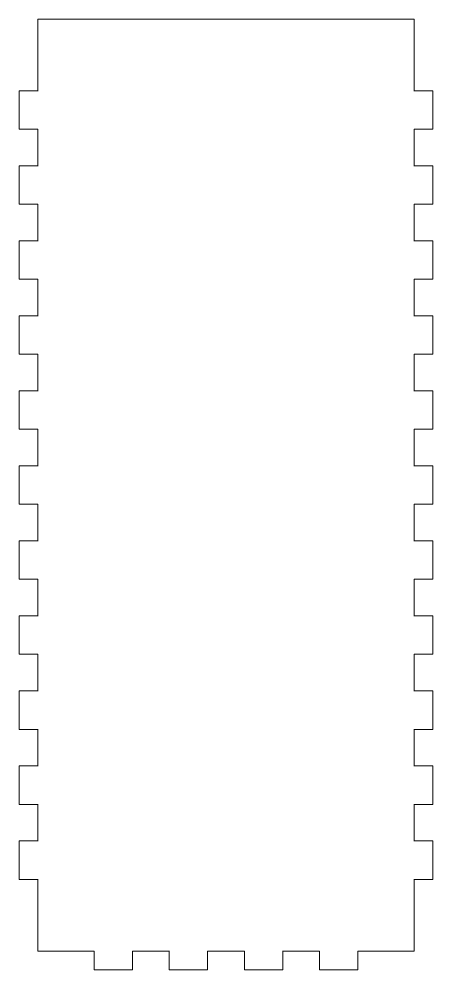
# Model space of a CAD drawing. Header units: millimetres. Extents: x 10 to 359, y 10 to 327.
# Drawn here: x 145.3 to 211.4, y 21.6 to 173.8 of the extents above; entities that cross this region are included whole.
import ezdxf

# ---------------------------------------------------------------- set-up
doc = ezdxf.new("R2010")
doc.units = ezdxf.units.MM
doc.header["$MEASUREMENT"] = 0
doc.layers.add('Layer 1', color=7, linetype='Continuous', lineweight=0)

msp = doc.modelspace()

# ---------------------------------------------------------------- linework, layer by layer
at = {"layer": 'Layer 1', "color": 18, "lineweight": 15, "true_color": 0x000000}
msp.add_open_spline([(148.35, 24.64), (148.35, 24.64), (157.28, 24.64), (157.28, 24.64), (157.35, 24.64), (157.28, 24.71), (157.28, 24.64), (157.28, 24.64), (157.28, 21.71), (157.28, 21.71), (157.28, 21.67), (157.31, 21.64), (157.35, 21.64), (157.35, 21.64), (163.35, 21.64), (163.35, 21.64), (163.39, 21.64), (163.42, 21.67), (163.42, 21.71), (163.42, 21.71), (163.42, 24.64), (163.42, 24.64), (163.42, 24.71), (163.35, 24.64), (163.42, 24.64), (163.42, 24.64), (169.28, 24.64), (169.28, 24.64), (169.35, 24.64), (169.28, 24.71), (169.28, 24.64), (169.28, 24.64), (169.28, 21.71), (169.28, 21.71), (169.28, 21.67), (169.31, 21.64), (169.35, 21.64), (169.35, 21.64), (175.35, 21.64), (175.35, 21.64), (175.39, 21.64), (175.42, 21.67), (175.42, 21.71), (175.42, 21.71), (175.42, 24.64), (175.42, 24.64), (175.42, 24.71), (175.35, 24.64), (175.42, 24.64), (175.42, 24.64), (181.28, 24.64), (181.28, 24.64), (181.35, 24.64), (181.28, 24.71), (181.28, 24.64), (181.28, 24.64), (181.28, 21.71), (181.28, 21.71), (181.28, 21.67), (181.31, 21.64), (181.35, 21.64), (181.35, 21.64), (187.35, 21.64), (187.35, 21.64), (187.39, 21.64), (187.42, 21.67), (187.42, 21.71), (187.42, 21.71), (187.42, 24.64), (187.42, 24.64), (187.42, 24.71), (187.35, 24.64), (187.42, 24.64), (187.42, 24.64), (193.28, 24.64), (193.28, 24.64), (193.35, 24.64), (193.28, 24.71), (193.28, 24.64), (193.28, 24.64), (193.28, 21.71), (193.28, 21.71), (193.28, 21.67), (193.31, 21.64), (193.35, 21.64), (193.35, 21.64), (199.35, 21.64), (199.35, 21.64), (199.39, 21.64), (199.42, 21.67), (199.42, 21.71), (199.42, 21.71), (199.42, 24.64), (199.42, 24.64), (199.42, 24.71), (199.35, 24.64), (199.42, 24.64), (199.42, 24.64), (208.35, 24.64), (208.35, 24.64), (208.39, 24.64), (208.42, 24.67), (208.42, 24.71), (208.42, 24.71), (208.42, 36.14), (208.42, 36.14), (208.42, 36.21), (208.35, 36.14), (208.42, 36.14), (208.42, 36.14), (211.35, 36.14), (211.35, 36.14), (211.39, 36.14), (211.42, 36.17), (211.42, 36.21), (211.42, 36.21), (211.42, 42.21), (211.42, 42.21), (211.42, 42.25), (211.39, 42.28), (211.35, 42.28), (211.35, 42.28), (208.42, 42.28), (208.42, 42.28), (208.35, 42.28), (208.42, 42.21), (208.42, 42.28), (208.42, 42.28), (208.42, 48.14), (208.42, 48.14), (208.42, 48.21), (208.35, 48.14), (208.42, 48.14), (208.42, 48.14), (211.35, 48.14), (211.35, 48.14), (211.39, 48.14), (211.42, 48.17), (211.42, 48.21), (211.42, 48.21), (211.42, 54.21), (211.42, 54.21), (211.42, 54.25), (211.39, 54.28), (211.35, 54.28), (211.35, 54.28), (208.42, 54.28), (208.42, 54.28), (208.35, 54.28), (208.42, 54.21), (208.42, 54.28), (208.42, 54.28), (208.42, 60.14), (208.42, 60.14), (208.42, 60.21), (208.35, 60.14), (208.42, 60.14), (208.42, 60.14), (211.35, 60.14), (211.35, 60.14), (211.39, 60.14), (211.42, 60.17), (211.42, 60.21), (211.42, 60.21), (211.42, 66.21), (211.42, 66.21), (211.42, 66.25), (211.39, 66.28), (211.35, 66.28), (211.35, 66.28), (208.42, 66.28), (208.42, 66.28), (208.35, 66.28), (208.42, 66.21), (208.42, 66.28), (208.42, 66.28), (208.42, 72.14), (208.42, 72.14), (208.42, 72.21), (208.35, 72.14), (208.42, 72.14), (208.42, 72.14), (211.35, 72.14), (211.35, 72.14), (211.39, 72.14), (211.42, 72.17), (211.42, 72.21), (211.42, 72.21), (211.42, 78.21), (211.42, 78.21), (211.42, 78.25), (211.39, 78.28), (211.35, 78.28), (211.35, 78.28), (208.42, 78.28), (208.42, 78.28), (208.35, 78.28), (208.42, 78.21), (208.42, 78.28), (208.42, 78.28), (208.42, 84.14), (208.42, 84.14), (208.42, 84.21), (208.35, 84.14), (208.42, 84.14), (208.42, 84.14), (211.35, 84.14), (211.35, 84.14), (211.39, 84.14), (211.42, 84.17), (211.42, 84.21), (211.42, 84.21), (211.42, 90.21), (211.42, 90.21), (211.42, 90.25), (211.39, 90.28), (211.35, 90.28), (211.35, 90.28), (208.42, 90.28), (208.42, 90.28), (208.35, 90.28), (208.42, 90.21), (208.42, 90.28), (208.42, 90.28), (208.42, 96.14), (208.42, 96.14), (208.42, 96.21), (208.35, 96.14), (208.42, 96.14), (208.42, 96.14), (211.35, 96.14), (211.35, 96.14), (211.39, 96.14), (211.42, 96.17), (211.42, 96.21), (211.42, 96.21), (211.42, 102.21), (211.42, 102.21), (211.42, 102.25), (211.39, 102.28), (211.35, 102.28), (211.35, 102.28), (208.42, 102.28), (208.42, 102.28), (208.35, 102.28), (208.42, 102.21), (208.42, 102.28), (208.42, 102.28), (208.42, 108.14), (208.42, 108.14), (208.42, 108.21), (208.35, 108.14), (208.42, 108.14), (208.42, 108.14), (211.35, 108.14), (211.35, 108.14), (211.39, 108.14), (211.42, 108.17), (211.42, 108.21), (211.42, 108.21), (211.42, 114.21), (211.42, 114.21), (211.42, 114.25), (211.39, 114.28), (211.35, 114.28), (211.35, 114.28), (208.42, 114.28), (208.42, 114.28), (208.35, 114.28), (208.42, 114.21), (208.42, 114.28), (208.42, 114.28), (208.42, 120.14), (208.42, 120.14), (208.42, 120.21), (208.35, 120.14), (208.42, 120.14), (208.42, 120.14), (211.35, 120.14), (211.35, 120.14), (211.39, 120.14), (211.42, 120.17), (211.42, 120.21), (211.42, 120.21), (211.42, 126.21), (211.42, 126.21), (211.42, 126.25), (211.39, 126.28), (211.35, 126.28), (211.35, 126.28), (208.42, 126.28), (208.42, 126.28), (208.35, 126.28), (208.42, 126.21), (208.42, 126.28), (208.42, 126.28), (208.42, 132.14), (208.42, 132.14), (208.42, 132.21), (208.35, 132.14), (208.42, 132.14), (208.42, 132.14), (211.35, 132.14), (211.35, 132.14), (211.39, 132.14), (211.42, 132.17), (211.42, 132.21), (211.42, 132.21), (211.42, 138.21), (211.42, 138.21), (211.42, 138.25), (211.39, 138.28), (211.35, 138.28), (211.35, 138.28), (208.42, 138.28), (208.42, 138.28), (208.35, 138.28), (208.42, 138.21), (208.42, 138.28), (208.42, 138.28), (208.42, 144.14), (208.42, 144.14), (208.42, 144.21), (208.35, 144.14), (208.42, 144.14), (208.42, 144.14), (211.35, 144.14), (211.35, 144.14), (211.39, 144.14), (211.42, 144.17), (211.42, 144.21), (211.42, 144.21), (211.42, 150.21), (211.42, 150.21), (211.42, 150.25), (211.39, 150.28), (211.35, 150.28), (211.35, 150.28), (208.42, 150.28), (208.42, 150.28), (208.35, 150.28), (208.42, 150.21), (208.42, 150.28), (208.42, 150.28), (208.42, 156.14), (208.42, 156.14), (208.42, 156.21), (208.35, 156.14), (208.42, 156.14), (208.42, 156.14), (211.35, 156.14), (211.35, 156.14), (211.39, 156.14), (211.42, 156.17), (211.42, 156.21), (211.42, 156.21), (211.42, 162.21), (211.42, 162.21), (211.42, 162.25), (211.39, 162.28), (211.35, 162.28), (211.35, 162.28), (208.42, 162.28), (208.42, 162.28), (208.35, 162.28), (208.42, 162.21), (208.42, 162.28), (208.42, 162.28), (208.42, 173.71), (208.42, 173.71), (208.42, 173.75), (208.39, 173.78), (208.35, 173.78), (208.35, 173.78), (148.35, 173.78), (148.35, 173.78), (148.31, 173.78), (148.28, 173.75), (148.28, 173.71), (148.28, 173.71), (148.28, 162.28), (148.28, 162.28), (148.28, 162.21), (148.35, 162.28), (148.28, 162.28), (148.28, 162.28), (145.35, 162.28), (145.35, 162.28), (145.31, 162.28), (145.28, 162.25), (145.28, 162.21), (145.28, 162.21), (145.28, 156.21), (145.28, 156.21), (145.28, 156.17), (145.31, 156.14), (145.35, 156.14), (145.35, 156.14), (148.28, 156.14), (148.28, 156.14), (148.35, 156.14), (148.28, 156.21), (148.28, 156.14), (148.28, 156.14), (148.28, 150.28), (148.28, 150.28), (148.28, 150.21), (148.35, 150.28), (148.28, 150.28), (148.28, 150.28), (145.35, 150.28), (145.35, 150.28), (145.31, 150.28), (145.28, 150.25), (145.28, 150.21), (145.28, 150.21), (145.28, 144.21), (145.28, 144.21), (145.28, 144.17), (145.31, 144.14), (145.35, 144.14), (145.35, 144.14), (148.28, 144.14), (148.28, 144.14), (148.35, 144.14), (148.28, 144.21), (148.28, 144.14), (148.28, 144.14), (148.28, 138.28), (148.28, 138.28), (148.28, 138.21), (148.35, 138.28), (148.28, 138.28), (148.28, 138.28), (145.35, 138.28), (145.35, 138.28), (145.31, 138.28), (145.28, 138.25), (145.28, 138.21), (145.28, 138.21), (145.28, 132.21), (145.28, 132.21), (145.28, 132.17), (145.31, 132.14), (145.35, 132.14), (145.35, 132.14), (148.28, 132.14), (148.28, 132.14), (148.35, 132.14), (148.28, 132.21), (148.28, 132.14), (148.28, 132.14), (148.28, 126.28), (148.28, 126.28), (148.28, 126.21), (148.35, 126.28), (148.28, 126.28), (148.28, 126.28), (145.35, 126.28), (145.35, 126.28), (145.31, 126.28), (145.28, 126.25), (145.28, 126.21), (145.28, 126.21), (145.28, 120.21), (145.28, 120.21), (145.28, 120.17), (145.31, 120.14), (145.35, 120.14), (145.35, 120.14), (148.28, 120.14), (148.28, 120.14), (148.35, 120.14), (148.28, 120.21), (148.28, 120.14), (148.28, 120.14), (148.28, 114.28), (148.28, 114.28), (148.28, 114.21), (148.35, 114.28), (148.28, 114.28), (148.28, 114.28), (145.35, 114.28), (145.35, 114.28), (145.31, 114.28), (145.28, 114.25), (145.28, 114.21), (145.28, 114.21), (145.28, 108.21), (145.28, 108.21), (145.28, 108.17), (145.31, 108.14), (145.35, 108.14), (145.35, 108.14), (148.28, 108.14), (148.28, 108.14), (148.35, 108.14), (148.28, 108.21), (148.28, 108.14), (148.28, 108.14), (148.28, 102.28), (148.28, 102.28), (148.28, 102.21), (148.35, 102.28), (148.28, 102.28), (148.28, 102.28), (145.35, 102.28), (145.35, 102.28), (145.31, 102.28), (145.28, 102.25), (145.28, 102.21), (145.28, 102.21), (145.28, 96.21), (145.28, 96.21), (145.28, 96.17), (145.31, 96.14), (145.35, 96.14), (145.35, 96.14), (148.28, 96.14), (148.28, 96.14), (148.35, 96.14), (148.28, 96.21), (148.28, 96.14), (148.28, 96.14), (148.28, 90.28), (148.28, 90.28), (148.28, 90.21), (148.35, 90.28), (148.28, 90.28), (148.28, 90.28), (145.35, 90.28), (145.35, 90.28), (145.31, 90.28), (145.28, 90.25), (145.28, 90.21), (145.28, 90.21), (145.28, 84.21), (145.28, 84.21), (145.28, 84.17), (145.31, 84.14), (145.35, 84.14), (145.35, 84.14), (148.28, 84.14), (148.28, 84.14), (148.35, 84.14), (148.28, 84.21), (148.28, 84.14), (148.28, 84.14), (148.28, 78.28), (148.28, 78.28), (148.28, 78.21), (148.35, 78.28), (148.28, 78.28), (148.28, 78.28), (145.35, 78.28), (145.35, 78.28), (145.31, 78.28), (145.28, 78.25), (145.28, 78.21), (145.28, 78.21), (145.28, 72.21), (145.28, 72.21), (145.28, 72.17), (145.31, 72.14), (145.35, 72.14), (145.35, 72.14), (148.28, 72.14), (148.28, 72.14), (148.35, 72.14), (148.28, 72.21), (148.28, 72.14), (148.28, 72.14), (148.28, 66.28), (148.28, 66.28), (148.28, 66.21), (148.35, 66.28), (148.28, 66.28), (148.28, 66.28), (145.35, 66.28), (145.35, 66.28), (145.31, 66.28), (145.28, 66.25), (145.28, 66.21), (145.28, 66.21), (145.28, 60.21), (145.28, 60.21), (145.28, 60.17), (145.31, 60.14), (145.35, 60.14), (145.35, 60.14), (148.28, 60.14), (148.28, 60.14), (148.35, 60.14), (148.28, 60.21), (148.28, 60.14), (148.28, 60.14), (148.28, 54.28), (148.28, 54.28), (148.28, 54.21), (148.35, 54.28), (148.28, 54.28), (148.28, 54.28), (145.35, 54.28), (145.35, 54.28), (145.31, 54.28), (145.28, 54.25), (145.28, 54.21), (145.28, 54.21), (145.28, 48.21), (145.28, 48.21), (145.28, 48.17), (145.31, 48.14), (145.35, 48.14), (145.35, 48.14), (148.28, 48.14), (148.28, 48.14), (148.35, 48.14), (148.28, 48.21), (148.28, 48.14), (148.28, 48.14), (148.28, 42.28), (148.28, 42.28), (148.28, 42.21), (148.35, 42.28), (148.28, 42.28), (148.28, 42.28), (145.35, 42.28), (145.35, 42.28), (145.31, 42.28), (145.28, 42.25), (145.28, 42.21), (145.28, 42.21), (145.28, 36.21), (145.28, 36.21), (145.28, 36.17), (145.31, 36.14), (145.35, 36.14), (145.35, 36.14), (148.28, 36.14), (148.28, 36.14), (148.35, 36.14), (148.28, 36.21), (148.28, 36.14), (148.28, 36.14), (148.28, 24.71), (148.28, 24.71), (148.28, 24.67), (148.31, 24.64), (148.35, 24.64)], degree=3, knots=[0, 0, 0, 0, 1, 1, 1, 2, 2, 2, 3, 3, 3, 4, 4, 4, 5, 5, 5, 6, 6, 6, 7, 7, 7, 8, 8, 8, 9, 9, 9, 10, 10, 10, 11, 11, 11, 12, 12, 12, 13, 13, 13, 14, 14, 14, 15, 15, 15, 16, 16, 16, 17, 17, 17, 18, 18, 18, 19, 19, 19, 20, 20, 20, 21, 21, 21, 22, 22, 22, 23, 23, 23, 24, 24, 24, 25, 25, 25, 26, 26, 26, 27, 27, 27, 28, 28, 28, 29, 29, 29, 30, 30, 30, 31, 31, 31, 32, 32, 32, 33, 33, 33, 34, 34, 34, 35, 35, 35, 36, 36, 36, 37, 37, 37, 38, 38, 38, 39, 39, 39, 40, 40, 40, 41, 41, 41, 42, 42, 42, 43, 43, 43, 44, 44, 44, 45, 45, 45, 46, 46, 46, 47, 47, 47, 48, 48, 48, 49, 49, 49, 50, 50, 50, 51, 51, 51, 52, 52, 52, 53, 53, 53, 54, 54, 54, 55, 55, 55, 56, 56, 56, 57, 57, 57, 58, 58, 58, 59, 59, 59, 60, 60, 60, 61, 61, 61, 62, 62, 62, 63, 63, 63, 64, 64, 64, 65, 65, 65, 66, 66, 66, 67, 67, 67, 68, 68, 68, 69, 69, 69, 70, 70, 70, 71, 71, 71, 72, 72, 72, 73, 73, 73, 74, 74, 74, 75, 75, 75, 76, 76, 76, 77, 77, 77, 78, 78, 78, 79, 79, 79, 80, 80, 80, 81, 81, 81, 82, 82, 82, 83, 83, 83, 84, 84, 84, 85, 85, 85, 86, 86, 86, 87, 87, 87, 88, 88, 88, 89, 89, 89, 90, 90, 90, 91, 91, 91, 92, 92, 92, 93, 93, 93, 94, 94, 94, 95, 95, 95, 96, 96, 96, 97, 97, 97, 98, 98, 98, 99, 99, 99, 100, 100, 100, 101, 101, 101, 102, 102, 102, 103, 103, 103, 104, 104, 104, 105, 105, 105, 106, 106, 106, 107, 107, 107, 108, 108, 108, 109, 109, 109, 110, 110, 110, 111, 111, 111, 112, 112, 112, 113, 113, 113, 114, 114, 114, 115, 115, 115, 116, 116, 116, 117, 117, 117, 118, 118, 118, 119, 119, 119, 120, 120, 120, 121, 121, 121, 122, 122, 122, 123, 123, 123, 124, 124, 124, 125, 125, 125, 126, 126, 126, 127, 127, 127, 128, 128, 128, 129, 129, 129, 130, 130, 130, 131, 131, 131, 132, 132, 132, 133, 133, 133, 134, 134, 134, 135, 135, 135, 136, 136, 136, 137, 137, 137, 138, 138, 138, 139, 139, 139, 140, 140, 140, 141, 141, 141, 142, 142, 142, 143, 143, 143, 144, 144, 144, 145, 145, 145, 146, 146, 146, 147, 147, 147, 148, 148, 148, 149, 149, 149, 150, 150, 150, 151, 151, 151, 152, 152, 152, 153, 153, 153, 154, 154, 154, 155, 155, 155, 156, 156, 156, 157, 157, 157, 158, 158, 158, 159, 159, 159, 160, 160, 160, 161, 161, 161, 162, 162, 162, 163, 163, 163, 164, 164, 164, 165, 165, 165, 166, 166, 166, 167, 167, 167, 168, 168, 168, 169, 169, 169, 170, 170, 170, 171, 171, 171, 172, 172, 172, 173, 173, 173, 174, 174, 174, 175, 175, 175, 176, 176, 176, 177, 177, 177, 178, 178, 178, 179, 179, 179, 180, 180, 180, 181, 181, 181, 182, 182, 182, 183, 183, 183, 184, 184, 184, 185, 185, 185, 186, 186, 186, 187, 187, 187, 188, 188, 188, 189, 189, 189, 190, 190, 190, 191, 191, 191, 192, 192, 192, 193, 193, 193, 194, 194, 194, 195, 195, 195, 196, 196, 196, 197, 197, 197, 198, 198, 198, 199, 199, 199, 200, 200, 200, 201, 201, 201, 202, 202, 202, 203, 203, 203, 204, 204, 204, 205, 205, 205, 206, 206, 206, 207, 207, 207, 208, 208, 208, 209, 209, 209, 210, 210, 210, 211, 211, 211, 212, 212, 212, 213, 213, 213, 214, 214, 214, 215, 215, 215, 216, 216, 216, 216], dxfattribs=at)

doc.saveas('drawing.dxf')
